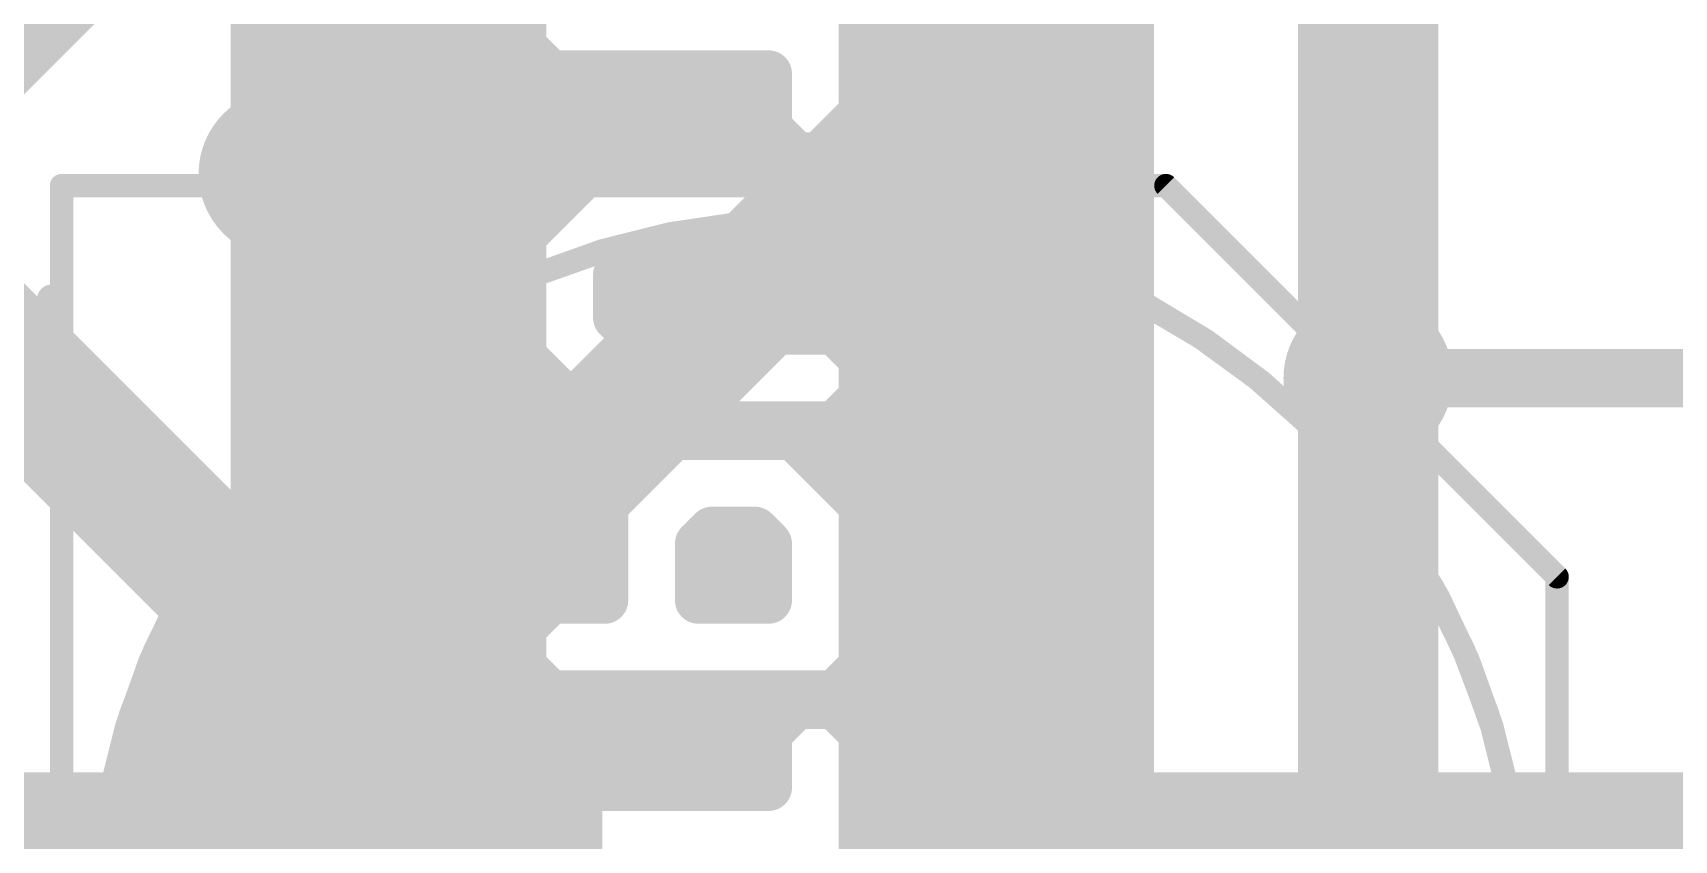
# Model space of a CAD drawing. Extents: x -34 to 73, y -20 to 26.
# Drawn here: x 5.39 to 12.52, y 4.34 to 7.85 of the extents above; entities that cross this region are included whole.
import ezdxf

# ---------------------------------------------------------------- set-up
doc = ezdxf.new("R2010")
doc.units = 0
for name, color, linetype in [('1', 12, 'CONTINUOUS'), ('16', 132, 'CONTINUOUS'), ('18', 110, 'CONTINUOUS'), ('21', 41, 'CONTINUOUS'), ('22', 40, 'CONTINUOUS'), ('51', 53, 'CONTINUOUS')]:
    doc.layers.add(name, color=color, linetype=linetype)

# ---------------------------------------------------------------- blocks, each defined once
blk = doc.blocks.new('RECT')
blk.add_solid([(-0.5, -0.5), (0.5, -0.5), (-0.5, 0.5), (0.5, 0.5)])
blk = doc.blocks.new('ROUNDV')
at = {"const_width": 0.5}
blk.add_lwpolyline([(0, -0.25, 1), (0, 0.25, 1), (0, -0.25)], format="xyb", dxfattribs=at)

msp = doc.modelspace()

# ---------------------------------------------------------------- linework, layer by layer
at = {"layer": '1', "const_width": 0.6096}
for points in [[(11.192, 9.652), (11.192, 6.35)], [(4.1901, 7.4921), (6.363, 5.3192)], [(11.192, 6.35), (11.192, 3.966)], [(6.363, 5.3192), (6.363, 3.937)]]:
    msp.add_lwpolyline(points, dxfattribs=at)
at = {"layer": '1', "const_width": 0.3048}
for points in [[(11.3444, 6.35, 1), (11.0396, 6.35)], [(11.0396, 6.35, 1), (11.3444, 6.35)], [(6.5154, 5.3192, 1), (6.2106, 5.3192)], [(6.2552, 5.2115, 1), (6.4708, 5.427)]]:
    msp.add_lwpolyline(points, format="xyb", dxfattribs=at)
at = {"layer": '16'}
for points, const_width in [([(3.937, 6.35), (8.255, 10.668)], 0.254), ([(10.414, 8.636), (3.048, 1.27)], 0.6096), ([(24.3812, 6.35), (11.192, 6.35)], 0.254)]:
    msp.add_lwpolyline(points, dxfattribs=dict(at, const_width=const_width))
at = {"layer": '16', "const_width": 0.127}
msp.add_lwpolyline([(11.192, 6.4135, 1), (11.192, 6.2865)], format="xyb", dxfattribs=at)
at = {"layer": '21', "const_width": 0.1016}
for points in [[(5.513, 4.887), (5.513, 7.187)], [(5.513, 7.187), (10.313, 7.187)], [(10.313, 7.187), (12.013, 5.487)], [(12.013, 5.487), (12.013, 4.887)]]:
    msp.add_lwpolyline(points, dxfattribs=at)
at = {"layer": '21'}
for points, const_width in [([(5.5384, 7.187, 1), (5.4876, 7.187)], 0.0508), ([(5.513, 7.2124, 1), (5.513, 7.1616)], 0.0508), ([(10.331, 7.205, 1), (10.295, 7.169)], 0.0508), ([(10.313, 7.1616, 1), (10.313, 7.2124)], 0.0508), ([(11.713, 4.887, 0.7285), (5.813, 4.887)], 0.1016), ([(12.0384, 5.487, 1), (11.9876, 5.487)], 0.0508), ([(11.995, 5.469, 1), (12.031, 5.505)], 0.0508), ([(5.4876, 4.887, 1), (5.5384, 4.887)], 0.0508), ([(5.7888, 4.8948, 1), (5.8372, 4.8792)], 0.0508), ([(11.6888, 4.8792, 1), (11.7372, 4.8948)], 0.0508), ([(11.9876, 4.887, 1), (12.0384, 4.887)], 0.0508)]:
    msp.add_lwpolyline(points, format="xyb", dxfattribs=dict(at, const_width=const_width))
at = {"layer": '22'}
for points, const_width in [([(6.35, 0), (6.35, 10.16)], 0.2032), ([(6.5532, 0), (6.5532, 10.16)], 0.2032), ([(6.7564, 0), (6.7564, 10.16)], 0.2032), ([(6.9596, 0), (6.9596, 10.16)], 0.2032), ([(7.1628, 0), (7.1628, 10.16)], 0.2032), ([(7.366, 0), (7.366, 10.16)], 0.2032), ([(9.1948, 0), (9.1948, 10.16)], 0.2032), ([(9.398, 0), (9.398, 10.16)], 0.2032), ([(9.6012, 0), (9.6012, 10.16)], 0.2032), ([(9.8044, 0), (9.8044, 10.16)], 0.2032), ([(10.0076, 0), (10.0076, 10.16)], 0.2032), ([(10.16, 0), (10.16, 10.16)], 0.2032), ([(8.9925, 8.3164), (8.9925, 7.4362)], 0.2032), ([(7.5184, 7.7921), (7.5184, 7.9605)], 0.2032), ([(7.5692, 7.7413), (7.5184, 7.7921)], 0.2032), ([(7.6374, 7.6731), (7.5692, 7.7413)], 0.2032), ([(7.5692, 7.0198), (7.5692, 7.7413)], 0.2032), ([(7.7724, 7.6731), (7.6374, 7.6731)], 0.2032), ([(7.9756, 7.6731), (7.7724, 7.6731)], 0.2032), ([(7.7724, 7.223), (7.7724, 7.6731)], 0.2032), ([(8.1788, 7.6731), (7.9756, 7.6731)], 0.2032), ([(7.9756, 7.266), (7.9756, 7.6731)], 0.2032), ([(8.382, 7.6731), (8.1788, 7.6731)], 0.2032), ([(8.1788, 7.266), (8.1788, 7.6731)], 0.2032), ([(8.5852, 7.6731), (8.382, 7.6731)], 0.2032), ([(8.382, 7.266), (8.382, 7.6731)], 0.2032), ([(8.5861, 7.6731), (8.5852, 7.6731)], 0.2032), ([(8.5852, 7.266), (8.5852, 7.6731)], 0.2032), ([(8.5861, 7.4362), (8.5861, 7.6731)], 0.2032), ([(8.7051, 7.3172), (8.5861, 7.4362)], 0.2032), ([(8.9916, 7.4353), (8.8735, 7.3172)], 0.2032), ([(8.9925, 7.4362), (8.9916, 7.4353)], 0.2032), ([(8.9916, 7.1479), (8.9916, 7.4353)], 0.2032), ([(7.7724, 7.223), (7.8154, 7.266)], 0.2032), ([(7.8154, 7.266), (7.9756, 7.266)], 0.2032), ([(7.9756, 7.266), (8.1788, 7.266)], 0.2032), ([(8.1788, 7.266), (8.382, 7.266)], 0.2032), ([(8.382, 7.266), (8.5852, 7.266)], 0.2032), ([(8.5852, 7.266), (8.7884, 7.266)], 0.2032), ([(8.7884, 7.3172), (8.7051, 7.3172)], 0.2032), ([(8.8735, 7.3172), (8.7884, 7.3172)], 0.2032), ([(8.7884, 7.266), (8.7884, 7.3172)], 0.2032), ([(8.7884, 7.266), (8.8735, 7.266)], 0.2032), ([(8.8735, 7.266), (8.9916, 7.1479)], 0.2032), ([(7.5692, 7.0198), (7.7724, 7.223)], 0.2032), ([(8.9916, 7.1479), (8.9925, 7.147)], 0.2032), ([(8.9925, 7.147), (8.9925, 6.9786)], 0.2032), ([(7.5184, 6.969), (7.5692, 7.0198)], 0.2032), ([(7.5184, 6.4448), (7.5184, 6.969)], 0.2032), ([(8.9916, 6.9777), (8.8735, 6.8596)], 0.2032), ([(8.9925, 6.9786), (8.9916, 6.9777)], 0.2032), ([(8.9916, 6.4361), (8.9916, 6.9777)], 0.2032), ([(7.9756, 6.8515), (7.9248, 6.8007)], 0.2032), ([(7.9837, 6.8596), (7.9756, 6.8515)], 0.2032), ([(7.9756, 6.5623), (7.9756, 6.8515)], 0.2032), ([(8.1788, 6.8596), (7.9837, 6.8596)], 0.2032), ([(8.382, 6.8596), (8.1788, 6.8596)], 0.2032), ([(8.1788, 6.5542), (8.1788, 6.8596)], 0.2032), ([(8.5852, 6.8596), (8.382, 6.8596)], 0.2032), ([(8.382, 6.5542), (8.382, 6.8596)], 0.2032), ([(8.7884, 6.8596), (8.5852, 6.8596)], 0.2032), ([(8.5852, 6.5542), (8.5852, 6.8596)], 0.2032), ([(8.8735, 6.8596), (8.7884, 6.8596)], 0.2032), ([(8.7884, 6.5542), (8.7884, 6.8596)], 0.2032), ([(7.9248, 6.8007), (7.9248, 6.6131)], 0.2032), ([(5.4702, 6.6935), (5.4702, 6.0071)], 0.127), ([(7.9248, 6.6131), (7.9756, 6.5623)], 0.2032), ([(7.9756, 6.5623), (7.9837, 6.5542)], 0.2032), ([(7.9837, 6.5542), (8.1788, 6.5542)], 0.2032), ([(8.1788, 6.5542), (8.382, 6.5542)], 0.2032), ([(8.382, 6.5542), (8.5852, 6.5542)], 0.2032), ([(8.5852, 6.5542), (8.7884, 6.5542)], 0.2032), ([(8.7884, 6.5542), (8.8735, 6.5542)], 0.2032), ([(8.8735, 6.5542), (8.9916, 6.4361)], 0.2032), ([(7.6374, 6.3257), (7.5184, 6.4448)], 0.2032), ([(7.5692, 5.3166), (7.5692, 6.394)], 0.2032), ([(8.9916, 6.4361), (8.9925, 6.4352)], 0.2032), ([(8.9925, 6.4352), (8.9925, 6.2668)], 0.2032), ([(7.8154, 6.1478), (7.6374, 6.3257)], 0.2032), ([(8.9916, 6.2659), (8.8735, 6.1478)], 0.2032), ([(8.9925, 6.2668), (8.9916, 6.2659)], 0.2032), ([(8.9916, 5.8005), (8.9916, 6.2659)], 0.2032), ([(7.7724, 5.3848), (7.7724, 6.1908)], 0.2032), ([(7.9756, 6.1478), (7.8154, 6.1478)], 0.2032), ([(8.1788, 6.1478), (7.9756, 6.1478)], 0.2032), ([(7.9756, 5.9009), (7.9756, 6.1478)], 0.2032), ([(8.382, 6.1478), (8.1788, 6.1478)], 0.2032), ([(8.1788, 6.0966), (8.1788, 6.1478)], 0.2032), ([(8.5852, 6.1478), (8.382, 6.1478)], 0.2032), ([(8.382, 6.0966), (8.382, 6.1478)], 0.2032), ([(8.7884, 6.1478), (8.5852, 6.1478)], 0.2032), ([(8.5852, 6.0966), (8.5852, 6.1478)], 0.2032), ([(8.8735, 6.1478), (8.7884, 6.1478)], 0.2032), ([(8.7884, 6.0037), (8.7884, 6.1478)], 0.2032), ([(7.9756, 5.9009), (8.1713, 6.0966)], 0.2032), ([(8.1713, 6.0966), (8.1788, 6.0966)], 0.2032), ([(8.1788, 6.0966), (8.382, 6.0966)], 0.2032), ([(8.382, 6.0966), (8.5852, 6.0966)], 0.2032), ([(8.5852, 6.0966), (8.6955, 6.0966)], 0.2032), ([(8.6955, 6.0966), (8.7884, 6.0037)], 0.2032), ([(5.4702, 6.0071), (5.0126, 6.0071)], 0.127), ([(8.7884, 6.0037), (8.9916, 5.8005)], 0.2032), ([(7.8743, 5.7996), (7.9756, 5.9009)], 0.2032), ([(7.8743, 5.3848), (7.8743, 5.7996)], 0.2032), ([(8.9916, 5.8005), (8.9925, 5.7996)], 0.2032), ([(8.9925, 5.7996), (8.9925, 5.0974)], 0.2032), ([(8.3396, 5.6902), (8.2807, 5.6313)], 0.2032), ([(8.382, 5.6902), (8.3396, 5.6902)], 0.2032), ([(8.5272, 5.6902), (8.382, 5.6902)], 0.2032), ([(8.382, 5.3848), (8.382, 5.6902)], 0.2032), ([(8.5852, 5.6322), (8.5272, 5.6902)], 0.2032), ([(8.2807, 5.6313), (8.2807, 5.3848)], 0.2032), ([(8.5861, 5.6313), (8.5852, 5.6322)], 0.2032), ([(8.5852, 5.3848), (8.5852, 5.6322)], 0.2032), ([(8.5861, 5.3848), (8.5861, 5.6313)], 0.2032), ([(7.5692, 5.3166), (7.6374, 5.3848)], 0.2032), ([(7.6374, 5.3848), (7.7724, 5.3848)], 0.2032), ([(7.7724, 5.3848), (7.8743, 5.3848)], 0.2032), ([(8.2807, 5.3848), (8.382, 5.3848)], 0.2032), ([(8.382, 5.3848), (8.5852, 5.3848)], 0.2032), ([(8.5852, 5.3848), (8.5861, 5.3848)], 0.2032), ([(7.5184, 5.2658), (7.5692, 5.3166)], 0.2032), ([(7.5184, 5.0974), (7.5184, 5.2658)], 0.2032), ([(7.5692, 5.0466), (7.5184, 5.0974)], 0.2032), ([(7.6374, 4.9784), (7.5692, 5.0466)], 0.2032), ([(7.5692, 4.5031), (7.5692, 5.0466)], 0.2032), ([(8.9916, 5.0965), (8.8735, 4.9784)], 0.2032), ([(8.9925, 5.0974), (8.9916, 5.0965)], 0.2032), ([(8.9916, 4.8091), (8.9916, 5.0965)], 0.2032), ([(7.7724, 4.9784), (7.6374, 4.9784)], 0.2032), ([(7.9756, 4.9784), (7.7724, 4.9784)], 0.2032), ([(7.7724, 4.5713), (7.7724, 4.9784)], 0.2032), ([(8.1788, 4.9784), (7.9756, 4.9784)], 0.2032), ([(7.9756, 4.5713), (7.9756, 4.9784)], 0.2032), ([(8.382, 4.9784), (8.1788, 4.9784)], 0.2032), ([(8.1788, 4.5713), (8.1788, 4.9784)], 0.2032), ([(8.5852, 4.9784), (8.382, 4.9784)], 0.2032), ([(8.382, 4.5713), (8.382, 4.9784)], 0.2032), ([(8.7884, 4.9784), (8.5852, 4.9784)], 0.2032), ([(8.5852, 4.5713), (8.5852, 4.9784)], 0.2032), ([(8.8735, 4.9784), (8.7884, 4.9784)], 0.2032), ([(8.7884, 4.9272), (8.7884, 4.9784)], 0.2032), ([(8.5861, 4.8082), (8.7051, 4.9272)], 0.2032), ([(8.7051, 4.9272), (8.7884, 4.9272)], 0.2032), ([(8.7884, 4.9272), (8.8735, 4.9272)], 0.2032), ([(8.8735, 4.9272), (8.9916, 4.8091)], 0.2032), ([(8.5861, 4.5713), (8.5861, 4.8082)], 0.2032), ([(8.9916, 4.8091), (8.9925, 4.8082)], 0.2032), ([(8.9925, 4.8082), (8.9925, 3.928)], 0.2032), ([(7.5692, 4.5031), (7.6374, 4.5713)], 0.2032), ([(7.6374, 4.5713), (7.7724, 4.5713)], 0.2032), ([(7.7724, 4.5713), (7.9756, 4.5713)], 0.2032), ([(7.9756, 4.5713), (8.1788, 4.5713)], 0.2032), ([(8.1788, 4.5713), (8.382, 4.5713)], 0.2032), ([(8.382, 4.5713), (8.5852, 4.5713)], 0.2032), ([(8.5852, 4.5713), (8.5861, 4.5713)], 0.2032), ([(7.5184, 4.4523), (7.5692, 4.5031)], 0.2032), ([(7.5184, 4.2839), (7.5184, 4.4523)], 0.2032), ([(7.5692, 4.2331), (7.5184, 4.2839)], 0.2032)]:
    msp.add_lwpolyline(points, dxfattribs=dict(at, const_width=const_width))
for points, const_width in [([(7.5543, 7.828, 1), (7.4825, 7.7562)], 0.1016), ([(7.4676, 7.7921, 1), (7.5692, 7.7921)], 0.1016), ([(7.6051, 7.7772, 1), (7.5333, 7.7054)], 0.1016), ([(7.62, 7.7413, 1), (7.5184, 7.7413)], 0.1016), ([(7.5333, 7.7054, 1), (7.6051, 7.7772)], 0.1016), ([(7.6374, 7.7239, 1), (7.6374, 7.6223)], 0.1016), ([(7.6015, 7.6372, 1), (7.6733, 7.709)], 0.1016), ([(7.7724, 7.7239, 1), (7.7724, 7.6223)], 0.1016), ([(7.8232, 7.6731, 1), (7.7216, 7.6731)], 0.1016), ([(7.7724, 7.6223, 1), (7.7724, 7.7239)], 0.1016), ([(7.9756, 7.7239, 1), (7.9756, 7.6223)], 0.1016), ([(8.0264, 7.6731, 1), (7.9248, 7.6731)], 0.1016), ([(7.9756, 7.6223, 1), (7.9756, 7.7239)], 0.1016), ([(8.1788, 7.7239, 1), (8.1788, 7.6223)], 0.1016), ([(8.2296, 7.6731, 1), (8.128, 7.6731)], 0.1016), ([(8.1788, 7.6223, 1), (8.1788, 7.7239)], 0.1016), ([(8.382, 7.7239, 1), (8.382, 7.6223)], 0.1016), ([(8.4328, 7.6731, 1), (8.3312, 7.6731)], 0.1016), ([(8.382, 7.6223, 1), (8.382, 7.7239)], 0.1016), ([(8.5852, 7.7239, 1), (8.5852, 7.6223)], 0.1016), ([(8.636, 7.6731, 1), (8.5344, 7.6731)], 0.1016), ([(8.6369, 7.6731, 1), (8.5353, 7.6731)], 0.1016), ([(8.5852, 7.6223, 1), (8.5852, 7.7239)], 0.1016), ([(8.5861, 7.6223, 1), (8.5861, 7.7239)], 0.1016), ([(8.622, 7.4721, 1), (8.5502, 7.4003)], 0.1016), ([(9.0424, 7.4353, 1), (8.9408, 7.4353)], 0.1016), ([(8.9557, 7.4712, 1), (9.0275, 7.3994)], 0.1016), ([(9.0275, 7.3994, 1), (8.9557, 7.4712)], 0.1016), ([(9.0284, 7.4003, 1), (8.9566, 7.4721)], 0.1016), ([(8.5353, 7.4362, 1), (8.6369, 7.4362)], 0.1016), ([(8.9417, 7.4362, 1), (9.0433, 7.4362)], 0.1016), ([(7.8154, 7.3168, 1), (7.8154, 7.2152)], 0.1016), ([(7.8513, 7.2301, 1), (7.7795, 7.3019)], 0.1016), ([(7.9756, 7.3168, 1), (7.9756, 7.2152)], 0.1016), ([(7.9756, 7.2152, 1), (7.9756, 7.3168)], 0.1016), ([(8.1788, 7.3168, 1), (8.1788, 7.2152)], 0.1016), ([(8.1788, 7.2152, 1), (8.1788, 7.3168)], 0.1016), ([(8.382, 7.3168, 1), (8.382, 7.2152)], 0.1016), ([(8.382, 7.2152, 1), (8.382, 7.3168)], 0.1016), ([(8.5852, 7.3168, 1), (8.5852, 7.2152)], 0.1016), ([(8.5852, 7.2152, 1), (8.5852, 7.3168)], 0.1016), ([(8.7051, 7.368, 1), (8.7051, 7.2664)], 0.1016), ([(8.6692, 7.2813, 1), (8.741, 7.3531)], 0.1016), ([(8.7884, 7.368, 1), (8.7884, 7.2664)], 0.1016), ([(8.8392, 7.3172, 1), (8.7376, 7.3172)], 0.1016), ([(8.7884, 7.3168, 1), (8.7884, 7.2152)], 0.1016), ([(8.7884, 7.2664, 1), (8.7884, 7.368)], 0.1016), ([(8.7884, 7.2152, 1), (8.7884, 7.3168)], 0.1016), ([(8.8376, 7.3531, 1), (8.9094, 7.2813)], 0.1016), ([(8.9094, 7.3019, 1), (8.8376, 7.2301)], 0.1016), ([(8.8735, 7.2664, 1), (8.8735, 7.368)], 0.1016), ([(8.8735, 7.2152, 1), (8.8735, 7.3168)], 0.1016), ([(7.7365, 7.2589, 1), (7.8083, 7.1871)], 0.1016), ([(7.8083, 7.1871, 1), (7.7365, 7.2589)], 0.1016), ([(7.9248, 7.266, 1), (8.0264, 7.266)], 0.1016), ([(8.128, 7.266, 1), (8.2296, 7.266)], 0.1016), ([(8.3312, 7.266, 1), (8.4328, 7.266)], 0.1016), ([(8.5344, 7.266, 1), (8.636, 7.266)], 0.1016), ([(8.7376, 7.266, 1), (8.8392, 7.266)], 0.1016), ([(7.7216, 7.223, 1), (7.8232, 7.223)], 0.1016), ([(9.0275, 7.1838, 1), (8.9557, 7.112)], 0.1016), ([(9.0433, 7.147, 1), (8.9417, 7.147)], 0.1016), ([(8.9557, 7.112, 1), (9.0275, 7.1838)], 0.1016), ([(8.9566, 7.1111, 1), (9.0284, 7.1829)], 0.1016), ([(8.9408, 7.1479, 1), (9.0424, 7.1479)], 0.1016), ([(7.5692, 6.969, 1), (7.4676, 6.969)], 0.1016), ([(7.5333, 7.0557, 1), (7.6051, 6.9839)], 0.1016), ([(7.5184, 7.0198, 1), (7.62, 7.0198)], 0.1016), ([(7.6051, 6.9839, 1), (7.5333, 7.0557)], 0.1016), ([(9.0424, 6.9777, 1), (8.9408, 6.9777)], 0.1016), ([(8.9557, 7.0136, 1), (9.0275, 6.9418)], 0.1016), ([(9.0275, 6.9418, 1), (8.9557, 7.0136)], 0.1016), ([(9.0284, 6.9427, 1), (8.9566, 7.0145)], 0.1016), ([(7.4825, 7.0049, 1), (7.5543, 6.9331)], 0.1016), ([(8.9417, 6.9786, 1), (9.0433, 6.9786)], 0.1016), ([(8.0264, 6.8515, 1), (7.9248, 6.8515)], 0.1016), ([(7.9397, 6.8874, 1), (8.0115, 6.8156)], 0.1016), ([(7.9837, 6.9104, 1), (7.9837, 6.8088)], 0.1016), ([(8.0115, 6.8156, 1), (7.9397, 6.8874)], 0.1016), ([(8.0196, 6.8237, 1), (7.9478, 6.8955)], 0.1016), ([(8.1788, 6.9104, 1), (8.1788, 6.8088)], 0.1016), ([(8.2296, 6.8596, 1), (8.128, 6.8596)], 0.1016), ([(8.1788, 6.8088, 1), (8.1788, 6.9104)], 0.1016), ([(8.382, 6.9104, 1), (8.382, 6.8088)], 0.1016), ([(8.4328, 6.8596, 1), (8.3312, 6.8596)], 0.1016), ([(8.382, 6.8088, 1), (8.382, 6.9104)], 0.1016), ([(8.5852, 6.9104, 1), (8.5852, 6.8088)], 0.1016), ([(8.636, 6.8596, 1), (8.5344, 6.8596)], 0.1016), ([(8.5852, 6.8088, 1), (8.5852, 6.9104)], 0.1016), ([(8.7884, 6.9104, 1), (8.7884, 6.8088)], 0.1016), ([(8.8392, 6.8596, 1), (8.7376, 6.8596)], 0.1016), ([(8.7884, 6.8088, 1), (8.7884, 6.9104)], 0.1016), ([(8.8376, 6.8955, 1), (8.9094, 6.8237)], 0.1016), ([(8.8735, 6.8088, 1), (8.8735, 6.9104)], 0.1016), ([(7.9756, 6.8007, 1), (7.874, 6.8007)], 0.1016), ([(7.8889, 6.8366, 1), (7.9607, 6.7648)], 0.1016), ([(5.5019, 6.6935, 1), (5.4384, 6.6935)], 0.0635), ([(7.9607, 6.649, 1), (7.8889, 6.5772)], 0.1016), ([(7.874, 6.6131, 1), (7.9756, 6.6131)], 0.1016), ([(8.0115, 6.5982, 1), (7.9397, 6.5264)], 0.1016), ([(7.9837, 6.605, 1), (7.9837, 6.5034)], 0.1016), ([(7.9397, 6.5264, 1), (8.0115, 6.5982)], 0.1016), ([(7.9478, 6.5183, 1), (8.0196, 6.5901)], 0.1016), ([(8.1788, 6.605, 1), (8.1788, 6.5034)], 0.1016), ([(8.1788, 6.5034, 1), (8.1788, 6.605)], 0.1016), ([(8.382, 6.605, 1), (8.382, 6.5034)], 0.1016), ([(8.382, 6.5034, 1), (8.382, 6.605)], 0.1016), ([(8.5852, 6.605, 1), (8.5852, 6.5034)], 0.1016), ([(8.5852, 6.5034, 1), (8.5852, 6.605)], 0.1016), ([(8.7884, 6.605, 1), (8.7884, 6.5034)], 0.1016), ([(8.7884, 6.5034, 1), (8.7884, 6.605)], 0.1016), ([(8.9094, 6.5901, 1), (8.8376, 6.5183)], 0.1016), ([(8.8735, 6.5034, 1), (8.8735, 6.605)], 0.1016), ([(7.9248, 6.5623, 1), (8.0264, 6.5623)], 0.1016), ([(8.128, 6.5542, 1), (8.2296, 6.5542)], 0.1016), ([(8.3312, 6.5542, 1), (8.4328, 6.5542)], 0.1016), ([(8.5344, 6.5542, 1), (8.636, 6.5542)], 0.1016), ([(8.7376, 6.5542, 1), (8.8392, 6.5542)], 0.1016), ([(7.5543, 6.4807, 1), (7.4825, 6.4089)], 0.1016), ([(7.4676, 6.4448, 1), (7.5692, 6.4448)], 0.1016), ([(7.62, 6.394, 1), (7.5184, 6.394)], 0.1016), ([(9.0275, 6.472, 1), (8.9557, 6.4002)], 0.1016), ([(9.0433, 6.4352, 1), (8.9417, 6.4352)], 0.1016), ([(8.9557, 6.4002, 1), (9.0275, 6.472)], 0.1016), ([(8.9566, 6.3993, 1), (9.0284, 6.4711)], 0.1016), ([(7.6733, 6.3616, 1), (7.6015, 6.2898)], 0.1016), ([(8.9408, 6.4361, 1), (9.0424, 6.4361)], 0.1016), ([(7.6015, 6.2898, 1), (7.6733, 6.3616)], 0.1016), ([(9.0424, 6.2659, 1), (8.9408, 6.2659)], 0.1016), ([(8.9557, 6.3018, 1), (9.0275, 6.23)], 0.1016), ([(9.0275, 6.23, 1), (8.9557, 6.3018)], 0.1016), ([(9.0284, 6.2309, 1), (8.9566, 6.3027)], 0.1016), ([(7.8232, 6.1908, 1), (7.7216, 6.1908)], 0.1016), ([(8.9417, 6.2668, 1), (9.0433, 6.2668)], 0.1016), ([(7.8154, 6.1986, 1), (7.8154, 6.097)], 0.1016), ([(7.7795, 6.1119, 1), (7.8513, 6.1837)], 0.1016), ([(7.9756, 6.1986, 1), (7.9756, 6.097)], 0.1016), ([(8.0264, 6.1478, 1), (7.9248, 6.1478)], 0.1016), ([(7.9756, 6.097, 1), (7.9756, 6.1986)], 0.1016), ([(8.1788, 6.1986, 1), (8.1788, 6.097)], 0.1016), ([(8.2296, 6.1478, 1), (8.128, 6.1478)], 0.1016), ([(8.1788, 6.097, 1), (8.1788, 6.1986)], 0.1016), ([(8.382, 6.1986, 1), (8.382, 6.097)], 0.1016), ([(8.4328, 6.1478, 1), (8.3312, 6.1478)], 0.1016), ([(8.382, 6.097, 1), (8.382, 6.1986)], 0.1016), ([(8.5852, 6.1986, 1), (8.5852, 6.097)], 0.1016), ([(8.636, 6.1478, 1), (8.5344, 6.1478)], 0.1016), ([(8.5852, 6.097, 1), (8.5852, 6.1986)], 0.1016), ([(8.7884, 6.1986, 1), (8.7884, 6.097)], 0.1016), ([(8.8392, 6.1478, 1), (8.7376, 6.1478)], 0.1016), ([(8.7884, 6.097, 1), (8.7884, 6.1986)], 0.1016), ([(8.8376, 6.1837, 1), (8.9094, 6.1119)], 0.1016), ([(8.8735, 6.097, 1), (8.8735, 6.1986)], 0.1016), ([(8.1713, 6.1474, 1), (8.1713, 6.0458)], 0.1016), ([(8.1788, 6.1474, 1), (8.1788, 6.0458)], 0.1016), ([(8.128, 6.0966, 1), (8.2296, 6.0966)], 0.1016), ([(8.2072, 6.0607, 1), (8.1354, 6.1325)], 0.1016), ([(8.1788, 6.0458, 1), (8.1788, 6.1474)], 0.1016), ([(8.382, 6.1474, 1), (8.382, 6.0458)], 0.1016), ([(8.3312, 6.0966, 1), (8.4328, 6.0966)], 0.1016), ([(8.382, 6.0458, 1), (8.382, 6.1474)], 0.1016), ([(8.5852, 6.1474, 1), (8.5852, 6.0458)], 0.1016), ([(8.5344, 6.0966, 1), (8.636, 6.0966)], 0.1016), ([(8.5852, 6.0458, 1), (8.5852, 6.1474)], 0.1016), ([(8.7314, 6.1325, 1), (8.6596, 6.0607)], 0.1016), ([(8.6955, 6.0458, 1), (8.6955, 6.1474)], 0.1016), ([(5.4702, 5.9754, 1), (5.4702, 6.0389)], 0.0635), ([(8.8243, 6.0396, 1), (8.7525, 5.9678)], 0.1016), ([(8.7525, 5.9678, 1), (8.8243, 6.0396)], 0.1016), ([(5.4384, 6.0071, 1), (5.5019, 6.0071)], 0.0635), ([(8.0115, 5.865, 1), (7.9397, 5.9368)], 0.1016), ([(8.7376, 6.0037, 1), (8.8392, 6.0037)], 0.1016), ([(7.9397, 5.9368, 1), (8.0115, 5.865)], 0.1016), ([(7.9248, 5.9009, 1), (8.0264, 5.9009)], 0.1016), ([(7.9251, 5.7996, 1), (7.8235, 5.7996)], 0.1016), ([(7.8384, 5.8355, 1), (7.9102, 5.7637)], 0.1016), ([(9.0275, 5.8364, 1), (8.9557, 5.7646)], 0.1016), ([(8.9408, 5.8005, 1), (9.0424, 5.8005)], 0.1016), ([(9.0433, 5.7996, 1), (8.9417, 5.7996)], 0.1016), ([(8.9557, 5.7646, 1), (9.0275, 5.8364)], 0.1016), ([(8.9566, 5.7637, 1), (9.0284, 5.8355)], 0.1016), ([(8.3396, 5.741, 1), (8.3396, 5.6394)], 0.1016), ([(8.3755, 5.6543, 1), (8.3037, 5.7261)], 0.1016), ([(8.382, 5.741, 1), (8.382, 5.6394)], 0.1016), ([(8.4328, 5.6902, 1), (8.3312, 5.6902)], 0.1016), ([(8.382, 5.6394, 1), (8.382, 5.741)], 0.1016), ([(8.5631, 5.7261, 1), (8.4913, 5.6543)], 0.1016), ([(8.5272, 5.6394, 1), (8.5272, 5.741)], 0.1016), ([(8.3315, 5.6313, 1), (8.2299, 5.6313)], 0.1016), ([(8.2448, 5.6672, 1), (8.3166, 5.5954)], 0.1016), ([(8.6211, 5.6681, 1), (8.5493, 5.5963)], 0.1016), ([(8.636, 5.6322, 1), (8.5344, 5.6322)], 0.1016), ([(8.6369, 5.6313, 1), (8.5353, 5.6313)], 0.1016), ([(8.5493, 5.5963, 1), (8.6211, 5.6681)], 0.1016), ([(8.5502, 5.5954, 1), (8.622, 5.6672)], 0.1016), ([(7.6374, 5.4356, 1), (7.6374, 5.334)], 0.1016), ([(7.6733, 5.3489, 1), (7.6015, 5.4207)], 0.1016), ([(7.7724, 5.4356, 1), (7.7724, 5.334)], 0.1016), ([(7.7216, 5.3848, 1), (7.8232, 5.3848)], 0.1016), ([(7.7724, 5.334, 1), (7.7724, 5.4356)], 0.1016), ([(7.8235, 5.3848, 1), (7.9251, 5.3848)], 0.1016), ([(7.8743, 5.334, 1), (7.8743, 5.4356)], 0.1016), ([(8.2807, 5.4356, 1), (8.2807, 5.334)], 0.1016), ([(8.2299, 5.3848, 1), (8.3315, 5.3848)], 0.1016), ([(8.382, 5.4356, 1), (8.382, 5.334)], 0.1016), ([(8.3312, 5.3848, 1), (8.4328, 5.3848)], 0.1016), ([(8.382, 5.334, 1), (8.382, 5.4356)], 0.1016), ([(8.5852, 5.4356, 1), (8.5852, 5.334)], 0.1016), ([(8.5344, 5.3848, 1), (8.636, 5.3848)], 0.1016), ([(8.5353, 5.3848, 1), (8.6369, 5.3848)], 0.1016), ([(8.5852, 5.334, 1), (8.5852, 5.4356)], 0.1016), ([(8.5861, 5.334, 1), (8.5861, 5.4356)], 0.1016), ([(7.5692, 5.2658, 1), (7.4676, 5.2658)], 0.1016), ([(7.4825, 5.3017, 1), (7.5543, 5.2299)], 0.1016), ([(7.5333, 5.3525, 1), (7.6051, 5.2807)], 0.1016), ([(7.5184, 5.3166, 1), (7.62, 5.3166)], 0.1016), ([(7.6051, 5.2807, 1), (7.5333, 5.3525)], 0.1016), ([(7.5543, 5.1333, 1), (7.4825, 5.0615)], 0.1016), ([(7.4676, 5.0974, 1), (7.5692, 5.0974)], 0.1016), ([(7.6051, 5.0825, 1), (7.5333, 5.0107)], 0.1016), ([(7.62, 5.0466, 1), (7.5184, 5.0466)], 0.1016), ([(9.0424, 5.0965, 1), (8.9408, 5.0965)], 0.1016), ([(8.9557, 5.1324, 1), (9.0275, 5.0606)], 0.1016), ([(8.9417, 5.0974, 1), (9.0433, 5.0974)], 0.1016), ([(9.0275, 5.0606, 1), (8.9557, 5.1324)], 0.1016), ([(9.0284, 5.0615, 1), (8.9566, 5.1333)], 0.1016), ([(7.5333, 5.0107, 1), (7.6051, 5.0825)], 0.1016), ([(7.6374, 5.0292, 1), (7.6374, 4.9276)], 0.1016), ([(7.6015, 4.9425, 1), (7.6733, 5.0143)], 0.1016), ([(7.7724, 5.0292, 1), (7.7724, 4.9276)], 0.1016), ([(7.8232, 4.9784, 1), (7.7216, 4.9784)], 0.1016), ([(7.7724, 4.9276, 1), (7.7724, 5.0292)], 0.1016), ([(7.9756, 5.0292, 1), (7.9756, 4.9276)], 0.1016), ([(8.0264, 4.9784, 1), (7.9248, 4.9784)], 0.1016), ([(7.9756, 4.9276, 1), (7.9756, 5.0292)], 0.1016), ([(8.1788, 5.0292, 1), (8.1788, 4.9276)], 0.1016), ([(8.2296, 4.9784, 1), (8.128, 4.9784)], 0.1016), ([(8.1788, 4.9276, 1), (8.1788, 5.0292)], 0.1016), ([(8.382, 5.0292, 1), (8.382, 4.9276)], 0.1016), ([(8.4328, 4.9784, 1), (8.3312, 4.9784)], 0.1016), ([(8.382, 4.9276, 1), (8.382, 5.0292)], 0.1016), ([(8.5852, 5.0292, 1), (8.5852, 4.9276)], 0.1016), ([(8.636, 4.9784, 1), (8.5344, 4.9784)], 0.1016), ([(8.5852, 4.9276, 1), (8.5852, 5.0292)], 0.1016), ([(8.7884, 5.0292, 1), (8.7884, 4.9276)], 0.1016), ([(8.8392, 4.9784, 1), (8.7376, 4.9784)], 0.1016), ([(8.7884, 4.9276, 1), (8.7884, 5.0292)], 0.1016), ([(8.8376, 5.0143, 1), (8.9094, 4.9425)], 0.1016), ([(8.8735, 4.9276, 1), (8.8735, 5.0292)], 0.1016), ([(8.7051, 4.978, 1), (8.7051, 4.8764)], 0.1016), ([(8.741, 4.8913, 1), (8.6692, 4.9631)], 0.1016), ([(8.7884, 4.978, 1), (8.7884, 4.8764)], 0.1016), ([(8.7884, 4.8764, 1), (8.7884, 4.978)], 0.1016), ([(8.9094, 4.9631, 1), (8.8376, 4.8913)], 0.1016), ([(8.8735, 4.8764, 1), (8.8735, 4.978)], 0.1016), ([(8.7376, 4.9272, 1), (8.8392, 4.9272)], 0.1016), ([(8.6369, 4.8082, 1), (8.5353, 4.8082)], 0.1016), ([(8.5502, 4.8441, 1), (8.622, 4.7723)], 0.1016), ([(9.0275, 4.845, 1), (8.9557, 4.7732)], 0.1016), ([(8.9408, 4.8091, 1), (9.0424, 4.8091)], 0.1016), ([(9.0433, 4.8082, 1), (8.9417, 4.8082)], 0.1016), ([(8.9557, 4.7732, 1), (9.0275, 4.845)], 0.1016), ([(8.9566, 4.7723, 1), (9.0284, 4.8441)], 0.1016), ([(7.6374, 4.6221, 1), (7.6374, 4.5205)], 0.1016), ([(7.6733, 4.5354, 1), (7.6015, 4.6072)], 0.1016), ([(7.7724, 4.6221, 1), (7.7724, 4.5205)], 0.1016), ([(7.7724, 4.5205, 1), (7.7724, 4.6221)], 0.1016), ([(7.9756, 4.6221, 1), (7.9756, 4.5205)], 0.1016), ([(7.9756, 4.5205, 1), (7.9756, 4.6221)], 0.1016), ([(8.1788, 4.6221, 1), (8.1788, 4.5205)], 0.1016), ([(8.1788, 4.5205, 1), (8.1788, 4.6221)], 0.1016), ([(8.382, 4.6221, 1), (8.382, 4.5205)], 0.1016), ([(8.382, 4.5205, 1), (8.382, 4.6221)], 0.1016), ([(8.5852, 4.6221, 1), (8.5852, 4.5205)], 0.1016), ([(8.5852, 4.5205, 1), (8.5852, 4.6221)], 0.1016), ([(8.5861, 4.5205, 1), (8.5861, 4.6221)], 0.1016), ([(7.5333, 4.539, 1), (7.6051, 4.4672)], 0.1016), ([(7.6051, 4.4672, 1), (7.5333, 4.539)], 0.1016), ([(7.7216, 4.5713, 1), (7.8232, 4.5713)], 0.1016), ([(7.9248, 4.5713, 1), (8.0264, 4.5713)], 0.1016), ([(8.128, 4.5713, 1), (8.2296, 4.5713)], 0.1016), ([(8.3312, 4.5713, 1), (8.4328, 4.5713)], 0.1016), ([(8.5344, 4.5713, 1), (8.636, 4.5713)], 0.1016), ([(8.5353, 4.5713, 1), (8.6369, 4.5713)], 0.1016), ([(7.5692, 4.4523, 1), (7.4676, 4.4523)], 0.1016), ([(7.4825, 4.4882, 1), (7.5543, 4.4164)], 0.1016), ([(7.5184, 4.5031, 1), (7.62, 4.5031)], 0.1016), ([(7.5543, 4.3198, 1), (7.4825, 4.248)], 0.1016)]:
    msp.add_lwpolyline(points, format="xyb", dxfattribs=dict(at, const_width=const_width))
at = {"layer": '51', "const_width": 0.1016}
for points in [[(5.513, 7.187), (10.313, 7.187)], [(5.513, 0.687), (5.513, 7.187)], [(10.313, 7.187), (12.013, 5.487)], [(6.663, 6.187), (6.663, 1.737)], [(6.613, 6.087), (6.163, 5.537)], [(6.613, 6.037), (6.613, 6.087)], [(6.613, 1.787), (6.613, 6.037)], [(6.5372, 5.9944), (6.613, 5.9944)], [(6.4541, 5.8928), (6.613, 5.8928)], [(6.371, 5.7912), (6.613, 5.7912)], [(6.2879, 5.6896), (6.613, 5.6896)], [(6.2047, 5.588), (6.613, 5.588)], [(6.163, 5.537), (5.863, 4.837)], [(6.1413, 5.4864), (6.613, 5.4864)], [(12.013, 5.487), (12.013, 2.387)], [(6.0978, 5.3848), (6.613, 5.3848)], [(6.0542, 5.2832), (6.613, 5.2832)], [(6.0107, 5.1816), (6.613, 5.1816)], [(5.9671, 5.08), (6.613, 5.08)], [(5.9236, 4.9784), (6.613, 4.9784)], [(5.8801, 4.8768), (6.613, 4.8768)], [(5.863, 4.837), (5.713, 3.937)], [(5.8527, 4.7752), (6.613, 4.7752)], [(5.8358, 4.6736), (6.613, 4.6736)], [(5.8188, 4.572), (6.613, 4.572)], [(5.8019, 4.4704), (6.613, 4.4704)], [(5.785, 4.3688), (6.613, 4.3688)]]:
    msp.add_lwpolyline(points, dxfattribs=at)
at = {"layer": '51'}
for points, const_width in [([(5.513, 7.2124, 1), (5.513, 7.1616)], 0.0508), ([(5.5384, 7.187, 1), (5.4876, 7.187)], 0.0508), ([(10.331, 7.205, 1), (10.295, 7.169)], 0.0508), ([(10.313, 7.1616, 1), (10.313, 7.2124)], 0.0508), ([(8.763, 0.837, 1), (8.763, 7.037, 1), (8.763, 0.837)], 0.1016), ([(6.6884, 6.187, 1), (6.6376, 6.187)], 0.0508), ([(6.6384, 6.087, 1), (6.5876, 6.087)], 0.0508), ([(6.6327, 6.0709, 1), (6.5933, 6.1031)], 0.0508), ([(6.6384, 6.037, 1), (6.5876, 6.037)], 0.0508), ([(6.5372, 6.0198, 1), (6.5372, 5.969)], 0.0508), ([(6.5876, 6.037, 1), (6.6384, 6.037)], 0.0508), ([(6.613, 5.969, 1), (6.613, 6.0198)], 0.0508), ([(6.4541, 5.9182, 1), (6.4541, 5.8674)], 0.0508), ([(6.613, 5.8674, 1), (6.613, 5.9182)], 0.0508), ([(6.371, 5.8166, 1), (6.371, 5.7658)], 0.0508), ([(6.613, 5.7658, 1), (6.613, 5.8166)], 0.0508), ([(6.2879, 5.715, 1), (6.2879, 5.6642)], 0.0508), ([(6.613, 5.6642, 1), (6.613, 5.715)], 0.0508), ([(6.2047, 5.6134, 1), (6.2047, 5.5626)], 0.0508), ([(6.613, 5.5626, 1), (6.613, 5.6134)], 0.0508), ([(6.1433, 5.5531, 1), (6.1827, 5.5209)], 0.0508), ([(6.1863, 5.527, 1), (6.1397, 5.547)], 0.0508), ([(6.1413, 5.5118, 1), (6.1413, 5.461)], 0.0508), ([(6.613, 5.461, 1), (6.613, 5.5118)], 0.0508), ([(12.0384, 5.487, 1), (11.9876, 5.487)], 0.0508), ([(11.995, 5.469, 1), (12.031, 5.505)], 0.0508), ([(6.0978, 5.4102, 1), (6.0978, 5.3594)], 0.0508), ([(6.613, 5.3594, 1), (6.613, 5.4102)], 0.0508), ([(6.0542, 5.3086, 1), (6.0542, 5.2578)], 0.0508), ([(6.613, 5.2578, 1), (6.613, 5.3086)], 0.0508), ([(6.0107, 5.207, 1), (6.0107, 5.1562)], 0.0508), ([(6.613, 5.1562, 1), (6.613, 5.207)], 0.0508), ([(5.9671, 5.1054, 1), (5.9671, 5.0546)], 0.0508), ([(6.613, 5.0546, 1), (6.613, 5.1054)], 0.0508), ([(5.9236, 5.0038, 1), (5.9236, 4.953)], 0.0508), ([(6.613, 4.953, 1), (6.613, 5.0038)], 0.0508), ([(5.8801, 4.9022, 1), (5.8801, 4.8514)], 0.0508), ([(6.613, 4.8514, 1), (6.613, 4.9022)], 0.0508), ([(5.8397, 4.847, 1), (5.8863, 4.827)], 0.0508), ([(5.8881, 4.8328, 1), (5.8379, 4.8412)], 0.0508), ([(5.8527, 4.8006, 1), (5.8527, 4.7498)], 0.0508), ([(6.613, 4.7498, 1), (6.613, 4.8006)], 0.0508), ([(5.8358, 4.699, 1), (5.8358, 4.6482)], 0.0508), ([(6.613, 4.6482, 1), (6.613, 4.699)], 0.0508), ([(5.8188, 4.5974, 1), (5.8188, 4.5466)], 0.0508), ([(6.613, 4.5466, 1), (6.613, 4.5974)], 0.0508), ([(5.8019, 4.4958, 1), (5.8019, 4.445)], 0.0508), ([(6.613, 4.445, 1), (6.613, 4.4958)], 0.0508), ([(5.785, 4.3942, 1), (5.785, 4.3434)], 0.0508), ([(6.613, 4.3434, 1), (6.613, 4.3942)], 0.0508)]:
    msp.add_lwpolyline(points, format="xyb", dxfattribs=dict(at, const_width=const_width))

# ---------------------------------------------------------------- block references
at = {"layer": '1', "xscale": 3, "yscale": 1.4}
for p in [(6.363, 3.937), (11.163, 3.937)]:
    msp.add_blockref('RECT', p, dxfattribs=at)
at = {"layer": '18', "xscale": 0.7366, "yscale": 0.7366}
for p in [(6.477, 7.239), (6.477, 7.239), (11.192, 6.35), (11.192, 6.35), (9.398, 5.969), (9.398, 5.969)]:
    msp.add_blockref('ROUNDV', p, dxfattribs=at)

doc.saveas('drawing.dxf')
